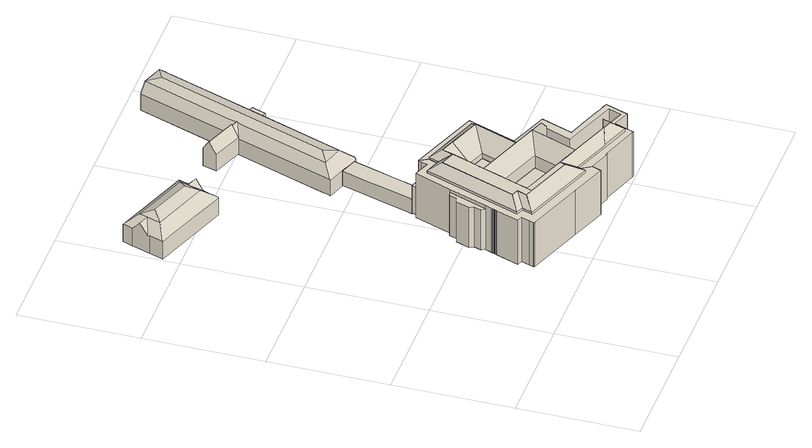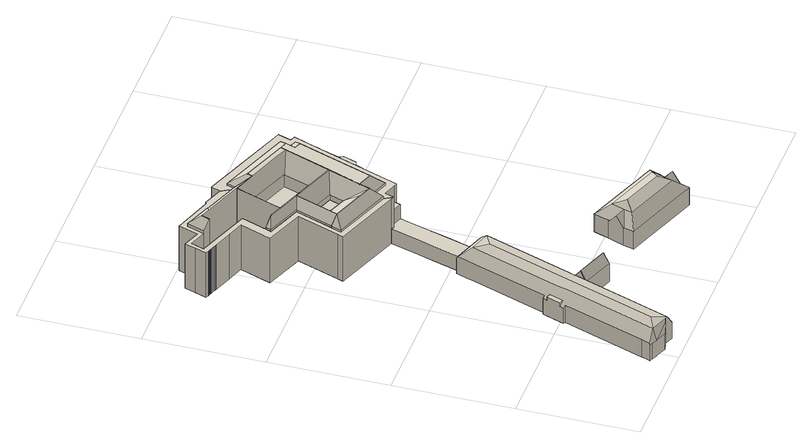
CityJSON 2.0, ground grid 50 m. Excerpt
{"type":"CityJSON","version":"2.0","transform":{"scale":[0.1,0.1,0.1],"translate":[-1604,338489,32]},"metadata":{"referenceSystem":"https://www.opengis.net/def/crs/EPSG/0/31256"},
"CityObjects":{
"building1":{"type":"Building","attributes":{"name":"164145"},"children":["building1-1","building1-2","building1-3","building1-4","building1-5","building1-6","building1-7","building1-8","building1-9","building1-10","building1-11","building1-12","building1-13","building1-14","building1-15","building1-16","building1-17","building1-18","building1-19"]},
"building1-1":{"type":"BuildingPart","attributes":{"HoeheDach":"59","NiedrigsteTraufeDesGebaeudes":"55","Blattnummer":"097077","HoeheGrund":"34","roofType":"PULTDACH","measuredHeight":24.51},"parents":["building1"],"geometry":[{"type":"Solid","lod":"2","boundaries":[[[[0,1,2,3]],[[4,5,6,7,8,9,10,3,2]],[[11,12,9,8]],[[2,1,13,4]],[[5,4,13,14,15,6]],[[16,11,8,7,6,15]],[[17,0,3,10,9,12]],[[13,1,11,16,15,14]],[[1,0,17,12,11]]]]}]},
"building1-2":{"type":"BuildingPart","attributes":{"HoeheDach":"53","NiedrigsteTraufeDesGebaeudes":"53","Blattnummer":"097077","HoeheGrund":"34","roofType":"FLACHDACH","measuredHeight":19.03},"parents":["building1"],"geometry":[{"type":"Solid","lod":"2","boundaries":[[[[18,19,20,21,22,23,24,25]],[[26,27,28,29,30,31,32,33]],[[31,18,25,32]],[[30,19,18,31]],[[29,20,19,30]],[[28,21,20,29]],[[27,22,21,28]],[[26,23,22,27]],[[33,24,23,26]],[[32,25,24,33]]]]}]},
"building1-3":{"type":"BuildingPart","attributes":{"HoeheDach":"59","NiedrigsteTraufeDesGebaeudes":"55","Blattnummer":"097077","HoeheGrund":"34","roofType":"PULTDACH","measuredHeight":24.54},"parents":["building1"],"geometry":[{"type":"Solid","lod":"2","boundaries":[[[[15,13,4,6]],[[34,35,36,37]],[[38,6,4,39,40,41,42,43,37,36]],[[44,40,39,4,13,45]],[[46,47,42,41,40,44]],[[34,37,43,42,47,48]],[[36,35,49,15,6,38]],[[34,48,47,46,44,35]],[[35,44,45,13,15,49]]]]}]},
"building1-4":{"type":"BuildingPart","attributes":{"HoeheDach":"59","NiedrigsteTraufeDesGebaeudes":"55","Blattnummer":"097077","HoeheGrund":"33","roofType":"PULTDACH","measuredHeight":25.56},"parents":["building1"],"geometry":[{"type":"Solid","lod":"2","boundaries":[[[[0,12,50,51]],[[52,53,54,55]],[[56,57,51,50,58,59,60,55,54,61]],[[54,53,62,63,56,61]],[[52,55,60,59,64,65]],[[57,56,63,66,0,51]],[[67,64,59,58,50,12]],[[62,53,52,65,64,63]],[[66,63,64,67,12,0]]]]}]},
"building1-5":{"type":"BuildingPart","attributes":{"HoeheDach":"48","NiedrigsteTraufeDesGebaeudes":"41","Blattnummer":"097077","HoeheGrund":"33","roofType":"WALMDACH","measuredHeight":14.68},"parents":["building1"],"geometry":[{"type":"Solid","lod":"2","boundaries":[[[[68,69,70,71,72]],[[73,74,75,76]],[[77,78,79,80,81]],[[71,81,80,72]],[[71,70,77,81]],[[82,83,84,85]],[[85,84,86]],[[87,88,89,90,72,80,91,92,93]],[[91,94,95,96,97,98,99,92]],[[100,101,75,74,102,103,104,105,96,95]],[[106,107,108,89,88,87,93,92,99,109]],[[73,110,111,112,113,114,115,116,102,74]],[[117,118,119,120,121,122,123,82,85,86]],[[124,125,126,127,128,83,82,123]],[[124,123,122,121,120,119,129,130,108,107,106,109,99,98,97,96,105,104,103,102,116,115,114,113,131,132,126,125]],[[133,118,117,86,84,83,128,70,69,68,72,90]],[[79,78,77,111,110,73,76,101,100,95,94,91,80]],[[70,128,127,134,135,112,111,77]],[[134,127,126,132,131,113,112,135]],[[108,130,129,119,118,133,90,89]],[[75,101,76]]]]}]},
"building1-6":{"type":"BuildingPart","attributes":{"HoeheDach":"59","NiedrigsteTraufeDesGebaeudes":"59","Blattnummer":"097077","HoeheGrund":"34","roofType":"FLACHDACH","measuredHeight":25.26},"parents":["building1"],"geometry":[{"type":"Solid","lod":"2","boundaries":[[[[136,137,138,139,140,141,142]],[[0,1,13,45,143,53,63]],[[143,136,142,53]],[[45,137,136,143]],[[13,138,137,45]],[[1,139,138,13]],[[0,140,139,1]],[[63,141,140,0]],[[53,142,141,63]]]]}]},
"building1-7":{"type":"BuildingPart","attributes":{"HoeheDach":"54","NiedrigsteTraufeDesGebaeudes":"54","Blattnummer":"097077","HoeheGrund":"33","roofType":"FLACHDACH","measuredHeight":21.01},"parents":["building1"],"geometry":[{"type":"Solid","lod":"2","boundaries":[[[[144,145,146,147]],[[148,149,145,144]],[[150,151,152,153,154,155,156,157,158,159,160,161,146,145,149,162,163,164,165,166,167,168,169,170,171,172,173,174,175,176,177,178,179]],[[180,181,182,183,184,185,186,187,188,189,190,191,192,193,194,195,148,144,147,196,197,198,199,200,201,202,203,204,205,206,207,208,209]],[[207,150,179,208]],[[206,151,150,207]],[[205,152,151,206]],[[204,153,152,205]],[[203,154,153,204]],[[202,155,154,203]],[[201,156,155,202]],[[200,157,156,201]],[[199,158,157,200]],[[198,159,158,199]],[[197,160,159,198]],[[196,161,160,197]],[[147,146,161,196]],[[195,162,149,148]],[[194,163,162,195]],[[193,164,163,194]],[[192,165,164,193]],[[191,166,165,192]],[[190,167,166,191]],[[189,168,167,190]],[[188,169,168,189]],[[187,170,169,188]],[[186,171,170,187]],[[185,172,171,186]],[[184,173,172,185]],[[183,174,173,184]],[[182,175,174,183]],[[181,176,175,182]],[[180,177,176,181]],[[209,178,177,180]],[[208,179,178,209]]]]}]},
"building1-8":{"type":"BuildingPart","attributes":{"HoeheDach":"59","NiedrigsteTraufeDesGebaeudes":"52","Blattnummer":"097077","HoeheGrund":"34","roofType":"PULTDACH","measuredHeight":25.33},"parents":["building1"],"geometry":[{"type":"Solid","lod":"2","boundaries":[[[[47,210,211,45,44]],[[44,45,137,212]],[[47,213,214,215,216,217,218,219,220,221,222,223,211,210]],[[224,225,226,227,228,229,230,231,143,232]],[[233,234,235,232,236,222,221,237]],[[220,219,218,238,239,240,237,221]],[[241,242,243,216,215,214,213,244,245]],[[230,229,228,246,247,248,249,136,143,231]],[[250,251,252,227,226,225,224,232,235,253]],[[217,227,252,238,218]],[[211,223,254,255,143,136,256,257,258,259,137,45]],[[260,242,241,245,244,212,137,259,258,257,256,136,249,248,247,246,261],[250,253,235,234,233,237,240,239,238,252,251]],[[236,232,143,255,254,223,222]],[[243,262,263,228,227,217,216]],[[260,261,246,228,263,262,243,242]],[[47,210,211,210]],[[244,213,47,44,212]]]]}]},
"building1-9":{"type":"BuildingPart","attributes":{"HoeheDach":"47","NiedrigsteTraufeDesGebaeudes":"47","Blattnummer":"097077","HoeheGrund":"34","roofType":"FLACHDACH","measuredHeight":12.56},"parents":["building1"],"geometry":[{"type":"Solid","lod":"2","boundaries":[[[[264,265,266,267]],[[268,269,270,271]],[[266,265,268,271]],[[265,264,269,268]],[[264,267,270,269]],[[267,266,271,270]]]]}]},
"building1-10":{"type":"BuildingPart","attributes":{"HoeheDach":"47","NiedrigsteTraufeDesGebaeudes":"47","Blattnummer":"097077","HoeheGrund":"33","roofType":"FLACHDACH","measuredHeight":13.23},"parents":["building1"],"geometry":[{"type":"Solid","lod":"2","boundaries":[[[[272,273,274,275]],[[276,277,278,279]],[[277,272,275,278]],[[276,273,272,277]],[[279,274,273,276]],[[278,275,274,279]]]]}]},
"building1-11":{"type":"BuildingPart","attributes":{"HoeheDach":"50","NiedrigsteTraufeDesGebaeudes":"50","Blattnummer":"097077","HoeheGrund":"34","roofType":"FLACHDACH","measuredHeight":16.23},"parents":["building1"],"geometry":[{"type":"Solid","lod":"2","boundaries":[[[[280,281,282,283]],[[284,285,286,287]],[[282,281,284,287]],[[281,280,285,284]],[[280,283,286,285]],[[283,282,287,286]]]]}]},
"building1-12":{"type":"BuildingPart","attributes":{"HoeheDach":"59","NiedrigsteTraufeDesGebaeudes":"53","Blattnummer":"097077","HoeheGrund":"33","roofType":"PULTDACH","measuredHeight":25.62},"parents":["building1"],"geometry":[{"type":"Solid","lod":"2","boundaries":[[[[288,289,290,291]],[[292,293,294,295,296,297,298,299,300,301,302,303,304],[305,306,307,308,309,310]],[[311,312,290,289,300,299,298,297,296,313]],[[314,310,309,315]],[[316,291,290,312,311,313,317]],[[318,319,315,320,317,313,321]],[[322,323,324,314,315,319]],[[306,305,291,316,317,307]],[[315,309,308,307,317,320]],[[294,293,319,318,321,313,296,295]],[[325,324,303,302,301,300,289,288]],[[310,314,291,305]],[[293,292,304,303,324,323,322,319]],[[324,325,288,291,314]]]]}]},
"building1-13":{"type":"BuildingPart","attributes":{"HoeheDach":"40","NiedrigsteTraufeDesGebaeudes":"40","Blattnummer":"097077","HoeheGrund":"33","roofType":"FLACHDACH","measuredHeight":6.85},"parents":["building1"],"geometry":[{"type":"Solid","lod":"2","boundaries":[[[[326,327,328,329,330,331,332,333,334,335,336]],[[337,338,339,340,341,342,343,344,345,346,347]],[[331,330,341,340]],[[327,326,345,344]],[[326,336,346,345]],[[336,335,347,346]],[[334,333,332,331,340,339,338,337,347,335]],[[343,342,341,330,329,328,327,344]]]]}]},
"building1-14":{"type":"BuildingPart","attributes":{"HoeheDach":"59","NiedrigsteTraufeDesGebaeudes":"55","Blattnummer":"097077","HoeheGrund":"34","roofType":"PULTDACH","measuredHeight":24.82},"parents":["building1"],"geometry":[{"type":"Solid","lod":"2","boundaries":[[[[348,349,243,47,34]],[[34,47,350,351]],[[352,349,348]],[[353,354,355,356]],[[349,357,358,359,360,350,47,243]],[[361,362,363,351,350,360,359,358,364,356,355,365]],[[362,361,366,367,352,348,34,351,363]],[[365,355,354,368,366,361]],[[369,353,356,364,358,357]],[[368,354,353,369,357,366]],[[366,357,349,352,367]]]]}]},
"building1-15":{"type":"BuildingPart","attributes":{"HoeheDach":"59","NiedrigsteTraufeDesGebaeudes":"55","Blattnummer":"097077","HoeheGrund":"33","roofType":"PULTDACH","measuredHeight":25.79},"parents":["building1"],"geometry":[{"type":"Solid","lod":"2","boundaries":[[[[370,324,371]],[[53,52,372,373]],[[370,371,374,375]],[[376,377,378,379,373,372,380,381,382,383,375,374]],[[377,376,374,371,324,384,289,378]],[[384,324,370,385,386,387,289]],[[388,387,381,380,372,52]],[[385,370,375,383,382,381,387,386]],[[379,378,289,389,53,373]],[[389,289,387,388,52,53]]]]}]},
"building1-16":{"type":"BuildingPart","attributes":{"HoeheDach":"54","NiedrigsteTraufeDesGebaeudes":"54","Blattnummer":"097077","HoeheGrund":"33","roofType":"FLACHDACH","measuredHeight":21.15},"parents":["building1"],"geometry":[{"type":"Solid","lod":"2","boundaries":[[[[390,391,392,393]],[[394,395,391,390]],[[396,397,395,394]],[[398,399,397,396]],[[400,401,402,403]],[[404,405,401,400]],[[406,407,405,404]],[[408,409,407,406]],[[410,411,409,408]],[[412,413,411,410]],[[414,415,413,412]],[[200,416,415,414]],[[417,418,392,391,395,397,399,419,420,421,422,423,424,425,426,427,428,429,430,431,432,433,434,435,436,437,438,439,440,441,442,443,402,401,405,407,409,411,413,415,416]],[[412,410,408,406,404,400,403,444,445,446,447,448,449,450,451,452,453,454,455,456,457,458,459,460,461,462,463,464,209,208,465,466,398,396,394,390,393,467,201,200,414]],[[201,417,416,200]],[[467,418,417,201]],[[393,392,418,467]],[[466,419,399,398]],[[465,420,419,466]],[[208,421,420,465]],[[209,422,421,208]],[[464,423,422,209]],[[463,424,423,464]],[[462,425,424,463]],[[461,426,425,462]],[[460,427,426,461]],[[459,428,427,460]],[[458,429,428,459]],[[457,430,429,458]],[[456,431,430,457]],[[455,432,431,456]],[[454,433,432,455]],[[453,434,433,454]],[[452,435,434,453]],[[451,436,435,452]],[[450,437,436,451]],[[449,438,437,450]],[[448,439,438,449]],[[447,440,439,448]],[[446,441,440,447]],[[445,442,441,446]],[[444,443,442,445]],[[403,402,443,444]]]]}]},
"building1-17":{"type":"BuildingPart","attributes":{"HoeheDach":"59","NiedrigsteTraufeDesGebaeudes":"55","Blattnummer":"097077","HoeheGrund":"33","roofType":"PULTDACH","measuredHeight":25.71},"parents":["building1"],"geometry":[{"type":"Solid","lod":"2","boundaries":[[[[468,469,470]],[[324,371,471,303]],[[468,470,472,473]],[[474,475,472,470,469,476,477,478,293,479]],[[475,474,479,293,480,303,471,481,482,483,473,472]],[[476,469,468,484,485,486,487,478,477]],[[484,468,473,483,482,481,486,485]],[[471,371,486,481]],[[488,324,303,480,293,478]],[[486,371,324,488,478,487]]]]}]},
"building1-18":{"type":"BuildingPart","attributes":{"HoeheDach":"46","NiedrigsteTraufeDesGebaeudes":"41","Blattnummer":"097077","HoeheGrund":"33","roofType":"SATTELDACH","measuredHeight":12.64},"parents":["building1"],"geometry":[{"type":"Solid","lod":"2","boundaries":[[[[489,490,491,492]],[[492,491,493,494,495,496,497,498]],[[499,500,501,495,494,493,491,490]],[[502,497,496,495,501,503]],[[492,498,497,502,504,489]],[[504,502,503,501,500,505]],[[504,505,500,499,490,489]]]]}]},
"building1-19":{"type":"BuildingPart","attributes":{"HoeheDach":"46","NiedrigsteTraufeDesGebaeudes":"40","Blattnummer":"097077","HoeheGrund":"33","roofType":"WALMDACH","measuredHeight":13.09},"parents":["building1"],"geometry":[{"type":"Solid","lod":"2","boundaries":[[[[506,507,508,509,510,511,512,513,514,515]],[[515,514,516]],[[517,518,519,506,515,516]],[[520,521,522,512]],[[510,523,521,520]],[[524,525,526,527]],[[519,528,529,507,506]],[[530,531,532,528,519]],[[533,532,531]],[[534,535,536,537,530,519,538]],[[539,330,540,541]],[[542,543,544,545]],[[546,547,548,549]],[[547,550,551,548]],[[524,552,525]],[[527,526,553]],[[521,523,554,555,556,557,558,522]],[[530,537,536,559,560,561,562,563,533,531]],[[564,565,566,567,534,538,568,569,546,549]],[[541,570,571,572,573,544,543,574,575,576,577,539]],[[578,579,580,581,522,558,582,583,584,585,586,587]],[[576,575,574,543,542,553,526,525,552,550,547,546,569,568,538,519,518,517,516,577]],[[565,564,549,548,551,588,589,545,544,573,572,571,570,541,540,590,591,592,586,585,584,583,582,558,557,556,555,593,594,595,596,597,598,599,563,562,561,560,559,600,567,566]],[[601,602,330,539,577,516,514,578,587,603]],[[513,512,522,581,580,579,578,514]],[[507,529,597,596,595,594,604,508]],[[542,545,589,588,551,550,552,524,527,553]],[[528,532,533,563,599,598,597,529]],[[534,567,600,559,536,535]],[[605,604,594,593,555,554]],[[511,510,520,512]],[[540,330,602,601,591,590]],[[591,601,603,587,586,592]],[[509,508,604,605,554,523,510]]]]}]}
},
"vertices":[
[466,314,270],[495,303,270],[495,303,25],[466,314,25],[480,262,25],[472,256,25],[428,223,25],[444,266,25],[444,267,25],[412,279,25],[459,309,25],[444,267,232],[412,279,232],[480,262,270],[472,256,264],[428,223,232],[444,266,232],[459,309,265],
[415,424,17],[426,455,17],[415,473,17],[436,528,17],[455,535,17],[467,567,17],[486,571,17],[427,409,17],[467,567,208],[455,535,208],[436,528,208],[415,473,208],[426,455,208],[415,424,208],[427,409,208],[486,571,208],
[755,144,232],[742,108,232],[742,108,25],[755,144,25],[690,127,25],[512,251,25],[709,179,25],[709,180,25],[717,201,25],[739,169,25],[709,179,270],[512,251,270],[709,180,270],[717,201,270],[739,169,248],[690,127,232],
[412,279,14],[466,314,14],[629,662,232],[643,608,270],[643,608,14],[629,662,14],[581,631,14],[581,630,14],[545,643,14],[561,686,14],[598,673,14],[582,630,14],[582,630,270],[581,631,270],[561,686,232],[598,673,232],[581,630,270],[545,643,232],
[314,1536,135],[326,1570,135],[337,1604,135],[290,1571,157],[307,1514,135],[51,1707,93],[51,1706,94],[40,1673,134],[83,1658,134],[95,1691,135],[84,1657,135],[72,1623,135],[65,1602,135],[112,1635,157],[385,1583,97],[386,1586,93],[327,1569,134],[373,1553,134],[361,1521,95],[49,1555,93],[291,1468,93],[336,1452,93],[337,1454,96],[6,1572,94],[6,1570,93],[40,1558,93],[21,1618,94],[25,1629,93],[25,1629,10],[21,1618,10],[6,1572,10],[6,1570,10],[28,1639,93],[29,1639,93],[51,1706,10],[40,1673,10],[29,1639,10],[28,1639,10],[49,1555,10],[291,1468,10],[336,1452,10],[40,1558,10],[52,1707,93],[67,1748,94],[67,1749,93],[67,1749,10],[67,1748,10],[52,1707,10],[51,1707,10],[360,1519,95],[359,1516,95],[359,1516,10],[360,1519,10],[361,1521,10],[373,1553,10],[385,1583,10],[386,1586,10],[399,1628,10],[399,1629,10],[399,1629,93],[399,1628,94],[353,1498,10],[337,1454,10],[110,1733,10],[352,1646,10],[353,1498,95],[352,1646,93],[110,1733,93],
[592,469,17],[512,251,17],[480,262,17],[495,303,17],[466,314,17],[581,631,17],[643,608,17],[592,469,270],
[383,219,223],[383,219,13],[378,205,13],[378,205,223],[395,255,223],[395,255,13],[629,662,13],[561,686,13],[412,279,13],[444,267,13],[428,223,13],[742,108,13],[755,144,13],[787,93,13],[771,55,13],[621,110,13],[381,197,13],[376,199,13],[373,263,13],[408,358,13],[409,361,13],[410,364,13],[411,366,13],[412,369,13],[413,372,13],[414,375,13],[415,378,13],[417,383,13],[427,409,13],[486,571,13],[542,725,13],[557,720,13],[612,700,13],[621,726,13],[626,740,13],[645,705,13],[621,726,223],[612,700,223],[557,720,223],[542,725,223],[486,571,223],[427,409,223],[417,383,223],[415,378,223],[414,375,223],[413,372,223],[412,369,223],[411,366,223],[410,364,223],[409,361,223],[408,358,223],[373,263,223],[376,199,223],[381,197,223],[621,110,223],[771,55,223],[787,93,223],[755,144,223],[742,108,223],[428,223,223],[444,267,223],[412,279,223],[561,686,223],[629,662,223],[645,705,223],[626,740,223],
[576,252,270],[520,273,270],[709,179,17],[717,201,269],[718,201,269],[757,187,269],[809,168,269],[771,223,203],[771,223,204],[770,223,204],[731,237,204],[589,289,204],[589,290,203],[521,273,270],[629,398,204],[771,346,204],[810,332,204],[810,331,204],[881,364,270],[829,383,270],[789,397,270],[648,449,270],[628,398,203],[589,290,17],[628,397,17],[628,398,17],[628,397,203],[589,289,17],[771,223,17],[770,223,17],[731,237,17],[757,187,17],[809,168,17],[809,168,270],[717,201,17],[718,201,17],[881,364,17],[829,383,17],[789,397,17],[648,449,17],[771,346,17],[810,332,17],[810,331,17],[629,398,17],[534,310,270],[573,418,270],[573,418,17],[534,310,17],[521,273,17],[520,273,17],[822,204,17],[862,312,17],[822,204,270],[862,312,270],
[810,331,147],[628,398,147],[589,289,147],[771,223,147],[628,398,21],[810,331,21],[771,223,21],[589,289,21],
[612,700,14],[557,720,14],[565,747,14],[621,726,14],[557,720,146],[612,700,146],[621,726,146],[565,747,146],
[762,527,182],[686,555,182],[664,495,182],[740,468,182],[686,555,19],[762,527,19],[740,468,19],[664,495,19],
[715,632,270],[659,653,270],[659,652,269],[686,555,206],[802,446,13],[785,399,13],[723,422,13],[648,449,13],[592,469,13],[609,516,13],[631,575,13],[659,652,13],[659,653,13],[715,632,13],[790,605,13],[852,582,13],[823,504,13],[686,555,13],[664,496,13],[664,495,13],[665,495,13],[740,468,13],[762,527,13],[609,516,269],[631,575,269],[592,469,269],[762,527,206],[740,468,206],[664,496,206],[664,495,206],[723,422,269],[785,399,269],[665,495,206],[648,449,269],[802,446,269],[823,504,269],[852,582,270],[790,605,270],
[626,740,79],[640,735,79],[676,853,79],[695,916,79],[730,1029,79],[659,1055,79],[628,955,79],[604,876,79],[571,766,79],[565,747,79],[621,726,79],[571,766,10],[604,876,10],[628,955,10],[659,1055,10],[730,1029,10],[695,916,10],[676,853,10],[640,735,10],[626,740,10],[621,726,10],[565,747,10],
[919,84,232],[976,107,270],[717,201,22],[755,144,22],[919,84,235],[1029,127,270],[1064,115,235],[1064,115,22],[1029,127,22],[1016,92,270],[1016,92,22],[976,107,22],[809,168,22],[1037,41,22],[1002,54,22],[919,84,22],[1017,92,22],[1052,80,22],[1037,41,235],[1002,54,235],[1052,80,235],[1017,92,270],
[899,612,232],[884,570,232],[629,662,12],[643,608,12],[884,570,12],[899,612,12],[852,582,12],[660,652,12],[659,653,12],[659,652,12],[629,663,12],[645,705,12],[675,694,12],[867,624,12],[660,652,270],[867,624,232],[675,694,232],[645,705,232],[629,663,232],[659,652,270],
[1137,88,223],[1137,88,11],[1064,115,11],[1064,115,223],[1157,143,223],[1157,143,11],[927,227,223],[927,227,11],[975,357,223],[975,357,11],[1147,66,223],[1147,66,11],[1162,110,11],[1162,110,223],[1075,92,223],[1075,92,11],[1045,10,223],[1045,10,11],[1040,12,223],[1040,12,11],[883,65,223],[883,65,11],[876,67,223],[876,67,11],[873,61,223],[873,61,11],[787,93,11],[755,144,11],[1037,41,11],[826,412,11],[899,612,11],[645,705,11],[626,740,11],[640,735,11],[926,630,11],[917,606,11],[852,427,11],[1018,366,11],[970,234,11],[1040,210,11],[1119,182,11],[1122,181,11],[1127,179,11],[1134,176,11],[1141,174,11],[1148,172,11],[1151,171,11],[1154,170,11],[1157,169,11],[1159,168,11],[1162,167,11],[1165,166,11],[1168,165,11],[1180,160,11],[1180,160,223],[1168,165,223],[1165,166,223],[1162,167,223],[1159,168,223],[1157,169,223],[1154,170,223],[1151,171,223],[1148,172,223],[1141,174,223],[1134,176,223],[1127,179,223],[1122,181,223],[1119,182,223],[1040,210,223],[970,234,223],[1018,366,223],[852,427,223],[917,606,223],[926,630,223],[640,735,223],[899,612,223],[826,412,223],[1037,41,223],
[975,357,232],[935,344,270],[966,333,232],[884,570,13],[966,333,13],[975,357,13],[934,344,13],[935,344,13],[934,344,270],[818,387,270],[785,399,270],[818,387,13],[794,424,13],[826,412,13],[827,412,13],[943,369,13],[943,369,232],[827,412,232],[826,412,232],[805,405,251],[794,424,270],
[733,1495,86],[605,1542,87],[605,1542,9],[733,1495,9],[608,1553,9],[614,1575,9],[622,1602,9],[628,1600,9],[757,1553,9],[746,1526,9],[608,1553,102],[614,1575,135],[622,1602,94],[757,1553,94],[628,1600,94],[746,1526,135],[617,1574,135],
[950,1868,137],[922,1927,127],[921,1927,127],[784,1544,127],[774,1516,127],[774,1514,127],[773,1512,127],[763,1484,127],[631,1115,127],[691,1144,137],[719,1085,127],[851,1454,127],[872,1513,127],[1009,1897,127],[774,1514,130],[745,1524,130],[733,1495,80],[756,1550,84],[920,1497,97],[902,1503,97],[881,1444,97],[898,1438,97],[933,1923,127],[932,1923,127],[1016,1915,80],[1014,1915,80],[939,1925,118],[969,1932,80],[1054,1900,80],[1045,1903,80],[1040,1905,80],[1034,1908,80],[1053,1897,88],[742,1026,80],[730,1029,6],[742,1026,6],[892,1420,80],[882,1422,89],[882,1422,6],[892,1420,6],[1040,1860,88],[917,1517,88],[917,1517,6],[1040,1860,6],[926,1513,79],[926,1513,6],[920,1497,80],[898,1438,80],[757,1553,84],[757,1553,6],[756,1550,6],[745,1524,6],[733,1495,6],[1040,1905,6],[1034,1908,6],[1016,1915,6],[1014,1915,6],[969,1932,6],[1048,1883,6],[1050,1888,6],[1053,1897,6],[1054,1900,6],[1050,1888,88],[1048,1883,88],[745,1033,6],[749,1047,6],[758,1071,6],[772,1110,6],[772,1110,88],[758,1071,88],[749,1047,88],[745,1033,88],[588,1082,83],[595,1101,82],[598,1110,82],[603,1125,82],[603,1125,6],[598,1110,6],[595,1101,6],[588,1082,6],[587,1080,6],[587,1080,80],[920,1497,6],[898,1438,6],[702,1039,6],[659,1055,6],[615,1070,6],[777,1608,6],[893,1936,6],[921,1927,6],[922,1927,6],[932,1923,6],[933,1923,6],[939,1925,6],[1045,1903,6],[659,1055,81],[702,1039,80],[615,1070,81],[893,1936,83],[777,1608,84]
]}
